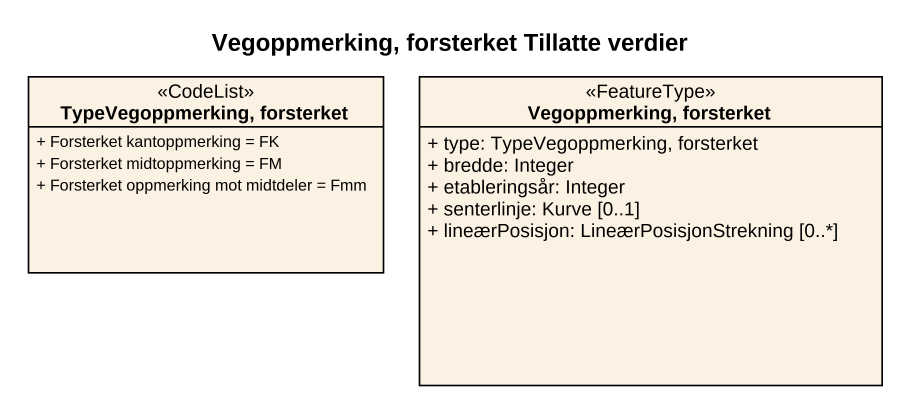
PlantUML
@startuml
title Vegoppmerking, forsterket Tillatte verdier
hide circle
hide empty members
skinparam classAttributeIconSize 0
class "TypeVegoppmerking, forsterket" as TypeVegoppmerking_forsterket <<CodeList>> {
  + Forsterket kantoppmerking = FK
  + Forsterket midtoppmerking = FM
  + Forsterket oppmerking mot midtdeler = Fmm
}
class "Vegoppmerking, forsterket" as Vegoppmerking_forsterket <<FeatureType>> {
  + type: TypeVegoppmerking, forsterket
  + bredde: Integer
  + etableringsår: Integer
  + senterlinje: Kurve [0..1]
  + lineærPosisjon: LineærPosisjonStrekning [0..*]
}
@enduml
